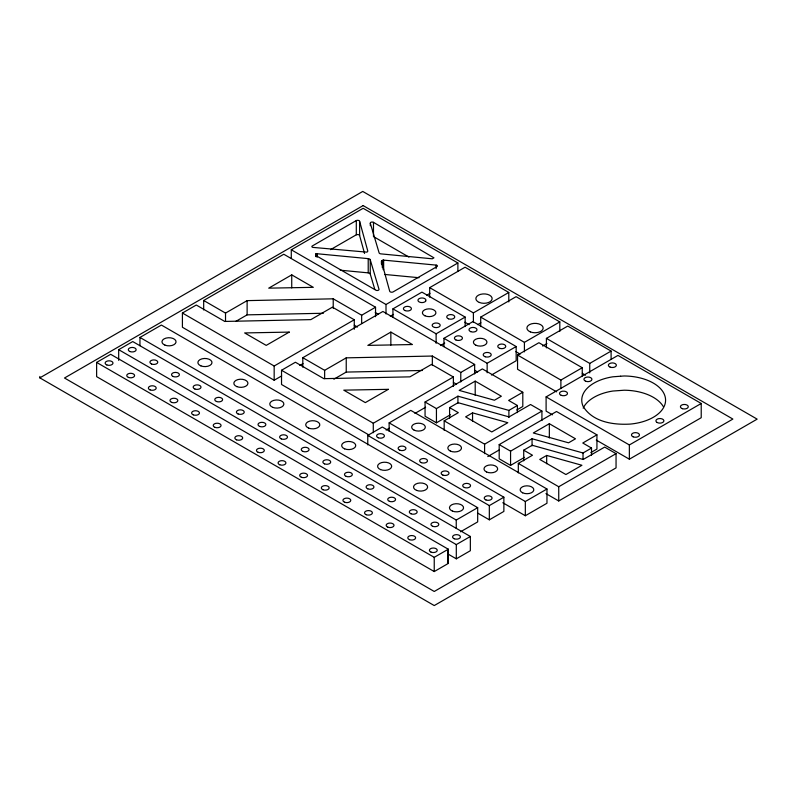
<?xml version="1.0" encoding="UTF-8"?>
<svg xmlns="http://www.w3.org/2000/svg" width="797" height="797" viewBox="0 0 797 797"><rect width="100%" height="100%" fill="white"/><g stroke="black" fill="none" stroke-linecap="round" stroke-linejoin="round"><path stroke-width="1.2" d="M381.484 261.356L383.646 260.121L436.128 265.112A1.494 0.867 0 0 1 437.354 265.7A1.494 0.867 0 0 1 436.955 266.596L393.011 291.961A2.072 1.196 0 0 1 390.968 292.13A2.072 1.196 0 0 1 389.693 291.194L381.484 261.356L381.484 263.727M315.632 254.233L315.662 255.409L375.835 290.178A1.863 1.076 0 0 0 378.017 290.377A1.863 1.076 0 0 0 378.993 289.231L370.246 259.802A2.252 1.295 0 0 0 368.214 258.636L317.057 253.735L315.632 254.233L315.632 256.604M39.85 377.868L362.755 191.439L757.15 419.132L434.245 605.561L39.85 377.868L39.85 376.443M203.683 309.973L203.683 300.489L283.782 254.243L375.546 307.224L375.546 316.708M291.284 258.098L291.284 249.79L363.153 208.296L457.886 262.98L457.886 271.289M96.626 362.416L110.673 354.306L448.283 549.223L448.283 563.449L434.235 571.559L96.626 376.642L96.626 362.416L434.235 557.332L448.283 549.223M118.683 360.354L118.683 349.674L132.74 341.564L470.35 536.481L470.35 550.717L456.302 558.827L447.695 553.855M139.953 345.739L139.953 337.44L161.392 325.056L477.682 507.669L477.682 521.896L460.527 531.798M281.65 375.925L274.168 380.239L182.413 327.268L182.413 313.032L196.291 305.022L224.734 321.44L310.83 319.627L332.429 307.164L354.267 319.766L354.267 329.251M356.299 220.56L312.364 245.934A1.494 0.867 0 0 0 311.956 246.831A1.494 0.867 0 0 0 313.191 247.419L367.018 252.151L367.825 251.175L359.626 221.337A2.072 1.196 0 0 0 358.351 220.4A2.072 1.196 0 0 0 356.299 220.56L356.299 234.796L330.576 249.64M203.683 300.489L225.521 313.091L247.12 300.628L333.226 298.815L361.659 315.233L375.546 307.224M291.732 274.865L268.719 288.155L313.311 287.328L291.732 274.865L291.732 287.916M235.802 321.39L247.12 314.855L323.383 313.261M182.413 313.032L274.168 366.012L354.267 319.766M291.284 249.79L386.007 304.484L457.886 262.98M302.8 367.198L302.8 357.714L382.899 311.468L474.653 364.448L474.653 373.932M369.021 435.003L281.53 384.493L281.53 370.256L295.408 362.246L323.851 378.665L409.947 376.851L431.546 364.388L453.383 376.991L453.383 386.475M392.931 317.176L392.931 308.867L421.932 292.13L465.149 317.076L465.149 326.571M429.683 297.142L429.683 287.647L465.079 267.214L508.795 292.459L508.795 301.943M299.802 365.444L303.009 363.591M390.301 316.24L393.519 314.377M426.774 295.179L429.991 293.316M302.8 357.714L324.638 370.316L346.237 357.853L432.343 356.04L460.776 372.458L474.653 364.448M390.849 332.09L367.835 345.38L412.428 344.543L390.849 332.09L390.849 345.131M333.893 379.203L346.237 372.079L422.5 370.475M392.931 308.867L436.118 333.804L465.149 317.076M429.683 287.647L473.398 312.892L508.795 292.459M443.949 346.635L443.949 338.327L472.95 321.589L516.167 346.536L516.167 360.772L491.45 375.018M480.701 326.601L480.701 317.106L516.097 296.673L559.813 321.908L559.813 331.403M440.422 345.559L444.726 343.079M477.682 324.648L480.9 322.785M281.53 370.256L373.285 423.237L453.383 376.991M443.949 338.327L487.146 363.263L516.167 346.536M480.701 317.106L524.416 342.351L559.813 321.908M450.405 414.759L436.437 422.818L425.06 416.253L425.06 402.017L482.384 368.921L522.802 392.263L522.802 406.49L516.735 409.997M389.135 431.177L389.135 422.868L410.774 410.375L546.971 489.009L546.971 503.246L525.333 515.739L502.807 502.738M367.766 444.895L367.766 435.411L382.311 427.013L503.873 497.198L503.873 511.425L489.328 519.823L477.493 512.989M386.097 430.061L389.305 428.218M414.938 413.414L425.618 407.247M556.665 391.855L517.552 369.28L517.552 355.044L538.911 342.72L582.248 367.736L582.248 376.035M546.403 347.881L546.403 338.386L567.763 326.063L611.1 351.078L611.1 359.377M475.201 381.135L459.162 390.391L494.429 400.233L501.353 396.229L475.201 381.135L475.201 395.362M542.657 346.057L546.941 343.577M425.06 402.017L436.437 408.592L457.926 396.179L508.894 410.395L517.392 405.494L517.392 412.607M449.588 418.276L449.588 407.606L458.086 402.694L509.054 416.911L530.543 404.507L541.92 411.073L541.92 420.567M444.178 430.32L444.178 420.836L458.335 412.657L449.588 407.606M472.551 412.866L465.627 416.861L491.779 431.954L507.819 422.699L472.551 412.866L472.551 421.165M522.802 392.263L508.645 400.443L517.392 405.494M517.552 355.044L560.889 380.069L582.248 367.736M546.403 338.386L589.74 363.412L611.1 351.078M552.51 414.819L546.104 411.122L546.104 396.896L617.964 355.412L701.221 403.471L701.221 417.708L629.361 459.192L596.276 440.083M444.178 420.836L484.596 444.168L541.92 411.073M524.536 457.329L510.568 465.398L499.191 458.823L499.191 444.596L556.515 411.501L596.933 434.843L596.933 449.07L590.866 452.576M487.784 456.561L499.46 449.817M549.342 423.715L533.303 432.97L568.56 442.813L575.484 438.808L549.342 423.715L549.342 437.942M499.191 444.596L510.568 451.162L532.057 438.758L583.025 452.975L591.523 448.073L591.523 455.187M523.719 460.855L523.719 450.175L532.217 445.274L583.185 459.49L604.674 447.087L616.051 453.652L616.051 467.889L558.737 500.974L545.965 493.612M518.309 472.9L518.309 463.406L532.476 455.236L523.719 450.175M546.682 455.436L539.758 459.441L565.91 474.534L581.949 465.279L546.682 455.436L546.682 463.744M596.933 434.843L582.776 443.012L591.523 448.073M139.953 337.44L456.243 520.043L477.682 507.669M367.766 435.411L489.328 505.597L503.873 497.198M389.135 422.868L525.333 501.502L546.971 489.009M118.683 349.674L456.302 544.59L470.35 536.481M546.104 396.896L629.361 444.955L701.221 403.471M518.309 463.406L558.737 486.748L616.051 453.652M340.199 270.183L368.214 272.863A2.252 1.295 0 0 1 370.246 274.038L374.789 289.341M384.861 274.467L419.033 277.715M582.338 373.365L585.516 375.198M464.87 322.197L469.134 324.658M515.888 351.656L520.152 354.117M375.238 312.504L378.475 314.367M474.504 370.197L477.662 372.02M354.286 325.216L357.445 327.039M453.403 382.43L456.561 384.264M447.476 562.981L448.283 563.449M373.484 222.353L433.957 257.829L432.263 258.796L381.096 253.894A2.252 1.295 0 0 1 379.073 252.729L370.316 223.299A1.863 1.076 0 0 1 371.302 222.154A1.863 1.076 0 0 1 373.484 222.353L373.484 236.579L408.941 257.072M359.626 221.337L359.626 235.573L364.548 253.466M629.361 444.955L629.361 459.192M589.74 363.412L589.74 372.896M583.025 452.975L583.025 458.903M560.889 380.069L560.889 388.368M558.737 486.748L558.737 500.974M532.057 438.758L532.057 445.872M525.333 501.502L525.333 515.739M524.416 342.351L524.416 351.836M510.568 451.162L510.568 465.398M508.894 410.395L508.894 417.518M489.328 505.597L489.328 519.823M487.146 363.263L487.146 372.757M484.596 444.168L484.596 453.662M473.398 312.892L473.398 322.377M460.776 372.458L460.776 381.952M457.926 396.179L457.926 403.302M456.243 520.043L456.243 528.351M456.302 544.59L456.302 558.827M447.725 548.894L447.725 563.12M436.437 408.592L436.437 422.818M436.128 265.112L436.128 268.669M436.118 333.804L436.118 343.298M434.235 557.332L434.235 571.559M432.343 356.04L432.343 365.534M386.007 304.484L386.007 313.968M383.646 260.121L383.646 269.605M383.158 260.141L383.158 269.635M382.699 260.23L382.699 267.354M382.291 260.38L382.291 267.503M381.952 260.579L381.952 264.136M381.693 260.818L381.693 264.375M381.534 261.077L381.534 264.634M373.285 423.237L373.285 432.721M370.316 223.299L370.316 225.671M370.246 259.802L370.246 274.038M368.214 258.636L368.214 272.863M361.659 315.233L361.659 323.542M346.237 357.853L346.237 372.079M333.226 298.815L333.226 308.309M324.638 370.316L324.638 378.625M317.057 253.735L317.057 257.292M316.638 253.785L316.638 256.156M316.24 253.894L316.24 256.265M315.901 254.044L315.901 256.415M274.168 366.012L274.168 380.239M247.12 300.628L247.12 314.855M225.521 313.091L225.521 321.4M583.175 408.154A41.912 24.199 0 0 1 612.813 391.038L624.24 390.221A41.912 24.199 0 0 1 663.243 406.46M356.299 234.796A2.072 1.196 0 0 1 358.351 234.627A2.072 1.196 0 0 1 359.626 235.573M425.608 301.246L424.821 301.904A4.005 2.311 0 0 1 418.256 301.156A4.005 2.311 0 0 1 422.051 297.968A4.005 2.311 0 0 1 425.608 301.246M363.133 205.586L64.497 378.007L434.245 591.474L732.881 419.063L363.133 205.586M289.231 332.1L266.218 345.39L244.639 332.937L289.231 332.1M388.348 389.325L365.335 402.615L343.756 390.151L388.348 389.325M620.614 376.214L612.813 376.812A41.912 24.199 0 0 0 583.175 406.45C592.809 422.131 613.401 425.09 630.367 424.074A41.912 24.199 0 0 0 665.465 398.41A41.912 24.199 0 0 0 624.24 375.985L620.614 376.214M434.903 327.487L433.678 327.109A4.005 2.311 0 0 1 434.315 323.253A4.005 2.311 0 0 1 440.183 325.116A4.005 2.311 0 0 1 434.903 327.487M561.208 395.322L560.221 394.754A3.995 2.301 0 0 1 562.692 391.178A3.995 2.301 0 0 1 567.404 393.897A3.995 2.301 0 0 1 561.208 395.322M106.818 364.926A3.925 2.261 0 0 0 112.975 363.273A3.925 2.261 0 0 0 107.406 361.021A3.925 2.261 0 0 0 106.818 364.926M128.437 377.409A3.925 2.261 0 0 0 134.583 375.756A3.925 2.261 0 0 0 129.024 373.504A3.925 2.261 0 0 0 128.437 377.409M150.045 389.892A3.925 2.261 0 0 0 156.202 388.229A3.925 2.261 0 0 0 150.643 385.987A3.925 2.261 0 0 0 150.045 389.892M171.664 402.375A3.925 2.261 0 0 0 177.821 400.712A3.925 2.261 0 0 0 172.262 398.46A3.925 2.261 0 0 0 171.664 402.375M193.282 414.848A3.925 2.261 0 0 0 199.439 413.195A3.925 2.261 0 0 0 193.88 410.943A3.925 2.261 0 0 0 193.282 414.848M214.901 427.331A3.925 2.261 0 0 0 221.058 425.678A3.925 2.261 0 0 0 215.499 423.426A3.925 2.261 0 0 0 214.901 427.331M236.52 439.814A3.925 2.261 0 0 0 242.677 438.161A3.925 2.261 0 0 0 237.107 435.909A3.925 2.261 0 0 0 236.52 439.814M258.138 452.298A3.925 2.261 0 0 0 264.295 450.634A3.925 2.261 0 0 0 258.726 448.392A3.925 2.261 0 0 0 258.138 452.298M279.757 464.771A3.925 2.261 0 0 0 285.914 463.117A3.925 2.261 0 0 0 280.345 460.865A3.925 2.261 0 0 0 279.757 464.771M301.376 477.254A3.925 2.261 0 0 0 307.532 475.6A3.925 2.261 0 0 0 301.963 473.348A3.925 2.261 0 0 0 301.376 477.254M322.994 489.737A3.925 2.261 0 0 0 329.151 488.083A3.925 2.261 0 0 0 323.582 485.831A3.925 2.261 0 0 0 322.994 489.737M344.603 502.22A3.925 2.261 0 0 0 350.76 500.556A3.925 2.261 0 0 0 345.201 498.314A3.925 2.261 0 0 0 344.603 502.22M366.221 514.703A3.925 2.261 0 0 0 372.378 513.039A3.925 2.261 0 0 0 366.819 510.787A3.925 2.261 0 0 0 366.221 514.703M387.84 527.176A3.925 2.261 0 0 0 393.997 525.522A3.925 2.261 0 0 0 388.438 523.27A3.925 2.261 0 0 0 387.84 527.176M409.459 539.659A3.925 2.261 0 0 0 415.616 538.005A3.925 2.261 0 0 0 410.057 535.753A3.925 2.261 0 0 0 409.459 539.659M431.077 552.142A3.925 2.261 0 0 0 437.234 550.488A3.925 2.261 0 0 0 431.665 548.236A3.925 2.261 0 0 0 431.077 552.142M129.981 351.547A3.925 2.261 0 0 0 136.138 349.893A3.925 2.261 0 0 0 130.578 347.641A3.925 2.261 0 0 0 129.981 351.547M151.599 364.03A3.925 2.261 0 0 0 157.756 362.376A3.925 2.261 0 0 0 152.197 360.124A3.925 2.261 0 0 0 151.599 364.03M173.218 376.513A3.925 2.261 0 0 0 179.375 374.859A3.925 2.261 0 0 0 173.816 372.607A3.925 2.261 0 0 0 173.218 376.513M194.837 388.996A3.925 2.261 0 0 0 200.993 387.332A3.925 2.261 0 0 0 195.434 385.09A3.925 2.261 0 0 0 194.837 388.996M216.455 401.479A3.925 2.261 0 0 0 222.612 399.815A3.925 2.261 0 0 0 217.043 397.564A3.925 2.261 0 0 0 216.455 401.479M238.074 413.952A3.925 2.261 0 0 0 244.231 412.298A3.925 2.261 0 0 0 238.662 410.047A3.925 2.261 0 0 0 238.074 413.952M259.692 426.435A3.925 2.261 0 0 0 265.849 424.781A3.925 2.261 0 0 0 260.28 422.53A3.925 2.261 0 0 0 259.692 426.435M281.311 438.918A3.925 2.261 0 0 0 287.468 437.264A3.925 2.261 0 0 0 281.899 435.013A3.925 2.261 0 0 0 281.311 438.918M302.93 451.401A3.925 2.261 0 0 0 309.077 449.737A3.925 2.261 0 0 0 303.518 447.496A3.925 2.261 0 0 0 302.93 451.401M324.538 463.874A3.925 2.261 0 0 0 330.695 462.22A3.925 2.261 0 0 0 325.136 459.969A3.925 2.261 0 0 0 324.538 463.874M346.157 476.357A3.925 2.261 0 0 0 352.314 474.703A3.925 2.261 0 0 0 346.755 472.452A3.925 2.261 0 0 0 346.157 476.357M367.776 488.84A3.925 2.261 0 0 0 373.932 487.186A3.925 2.261 0 0 0 368.373 484.935A3.925 2.261 0 0 0 367.776 488.84M389.394 501.323A3.925 2.261 0 0 0 395.551 499.659A3.925 2.261 0 0 0 389.992 497.418A3.925 2.261 0 0 0 389.394 501.323M411.013 513.806A3.925 2.261 0 0 0 417.17 512.142A3.925 2.261 0 0 0 411.601 509.891A3.925 2.261 0 0 0 411.013 513.806M432.632 526.279A3.925 2.261 0 0 0 438.788 524.625A3.925 2.261 0 0 0 433.219 522.374A3.925 2.261 0 0 0 432.632 526.279M454.25 538.762A3.925 2.261 0 0 0 460.407 537.108A3.925 2.261 0 0 0 454.838 534.857A3.925 2.261 0 0 0 454.25 538.762M164.959 345.121A7.053 4.075 0 0 0 176.027 342.142A7.053 4.075 0 0 0 166.025 338.097A7.053 4.075 0 0 0 164.959 345.121M200.894 365.873A7.053 4.075 0 0 0 211.962 362.884A7.053 4.075 0 0 0 201.96 358.839A7.053 4.075 0 0 0 200.894 365.873M236.839 386.615A7.053 4.075 0 0 0 247.907 383.636A7.053 4.075 0 0 0 237.895 379.591A7.053 4.075 0 0 0 236.839 386.615M272.773 407.367A7.053 4.075 0 0 0 283.842 404.388A7.053 4.075 0 0 0 273.839 400.343A7.053 4.075 0 0 0 272.773 407.367M308.708 428.119A7.053 4.075 0 0 0 319.786 425.14A7.053 4.075 0 0 0 309.774 421.095A7.053 4.075 0 0 0 308.708 428.119M344.653 448.86A7.053 4.075 0 0 0 355.721 445.882A7.053 4.075 0 0 0 345.719 441.837A7.053 4.075 0 0 0 344.653 448.86M380.587 469.612A7.053 4.075 0 0 0 391.656 466.634A7.053 4.075 0 0 0 381.653 462.589A7.053 4.075 0 0 0 380.587 469.612M416.532 490.364A7.053 4.075 0 0 0 427.6 487.385A7.053 4.075 0 0 0 417.598 483.341A7.053 4.075 0 0 0 416.532 490.364M452.467 511.116A7.053 4.075 0 0 0 463.535 508.127A7.053 4.075 0 0 0 453.533 504.083A7.053 4.075 0 0 0 452.467 511.116M378.256 437.772A3.925 2.261 0 0 0 384.413 436.118A3.925 2.261 0 0 0 378.854 433.867A3.925 2.261 0 0 0 378.256 437.772M399.795 450.205A3.925 2.261 0 0 0 405.942 448.552A3.925 2.261 0 0 0 400.383 446.3A3.925 2.261 0 0 0 399.795 450.205M421.324 462.639A3.925 2.261 0 0 0 427.481 460.975A3.925 2.261 0 0 0 421.912 458.733A3.925 2.261 0 0 0 421.324 462.639M442.853 475.072A3.925 2.261 0 0 0 449.01 473.408A3.925 2.261 0 0 0 443.441 471.157A3.925 2.261 0 0 0 442.853 475.072M464.382 487.495A3.925 2.261 0 0 0 470.539 485.841A3.925 2.261 0 0 0 464.98 483.59A3.925 2.261 0 0 0 464.382 487.495M485.911 499.928A3.925 2.261 0 0 0 492.068 498.274A3.925 2.261 0 0 0 486.509 496.023A3.925 2.261 0 0 0 485.911 499.928M414.181 430.191A6.834 3.945 0 0 0 425.239 427.76A6.834 3.945 0 0 0 416.064 423.446A6.834 3.945 0 0 0 414.181 430.191M450.345 451.062A6.834 3.945 0 0 0 461.403 448.631A6.834 3.945 0 0 0 452.228 444.318A6.834 3.945 0 0 0 450.345 451.062M486.509 471.944A6.834 3.945 0 0 0 497.567 469.513A6.834 3.945 0 0 0 488.392 465.199A6.834 3.945 0 0 0 486.509 471.944M522.663 492.825A6.834 3.945 0 0 0 533.721 490.394A6.834 3.945 0 0 0 524.546 486.08A6.834 3.945 0 0 0 522.663 492.825M610.084 367.098A3.995 2.301 0 0 0 616.35 365.415A3.995 2.301 0 0 0 610.691 363.123A3.995 2.301 0 0 0 610.084 367.098M585.646 381.215A3.995 2.301 0 0 0 591.912 379.521A3.995 2.301 0 0 0 586.253 377.24A3.995 2.301 0 0 0 585.646 381.215M633.177 436.826A3.995 2.301 0 0 0 639.443 435.142A3.995 2.301 0 0 0 633.774 432.851A3.995 2.301 0 0 0 633.177 436.826M682.381 408.682A3.935 2.271 0 0 0 688.279 406.719A3.935 2.271 0 0 0 682.381 404.746A3.935 2.271 0 0 0 682.381 408.682M657.087 422.46A3.995 2.301 0 0 0 663.762 421.424A3.995 2.301 0 0 0 658.87 418.604A3.995 2.301 0 0 0 657.087 422.46M530.354 331.901A8.139 4.702 0 0 0 543.136 328.464A8.139 4.702 0 0 0 531.579 323.801A8.139 4.702 0 0 0 530.354 331.901M455.864 339.921A4.005 2.311 0 0 0 462.38 338.546A4.005 2.311 0 0 0 457.07 335.965A4.005 2.311 0 0 0 455.864 339.921M499.769 348.359A4.005 2.311 0 0 0 505.776 346.356A4.005 2.311 0 0 0 499.769 344.354A4.005 2.311 0 0 0 499.769 348.359M470.688 331.632A4.005 2.311 0 0 0 476.985 329.938A4.005 2.311 0 0 0 471.296 327.647A4.005 2.311 0 0 0 470.688 331.632M475.958 345.25A6.765 3.905 0 0 0 486.867 342.78A6.765 3.905 0 0 0 477.702 338.556A6.765 3.905 0 0 0 475.958 345.25M485.214 356.767A4.005 2.311 0 0 0 491.221 354.755A4.005 2.311 0 0 0 485.214 352.752A4.005 2.311 0 0 0 485.214 356.767M405.115 310.581A4.005 2.311 0 0 0 411.401 308.887A4.005 2.311 0 0 0 405.713 306.586A4.005 2.311 0 0 0 405.115 310.581M448.442 318.79A4.005 2.311 0 0 0 454.738 317.096A4.005 2.311 0 0 0 449.05 314.795A4.005 2.311 0 0 0 448.442 318.79M424.94 315.791A6.765 3.905 0 0 0 435.839 313.321A6.765 3.905 0 0 0 426.684 309.106A6.765 3.905 0 0 0 424.94 315.791M479.326 302.452A8.139 4.702 0 0 0 492.108 299.005A8.139 4.702 0 0 0 480.561 294.342A8.139 4.702 0 0 0 479.326 302.452"/></g></svg>
